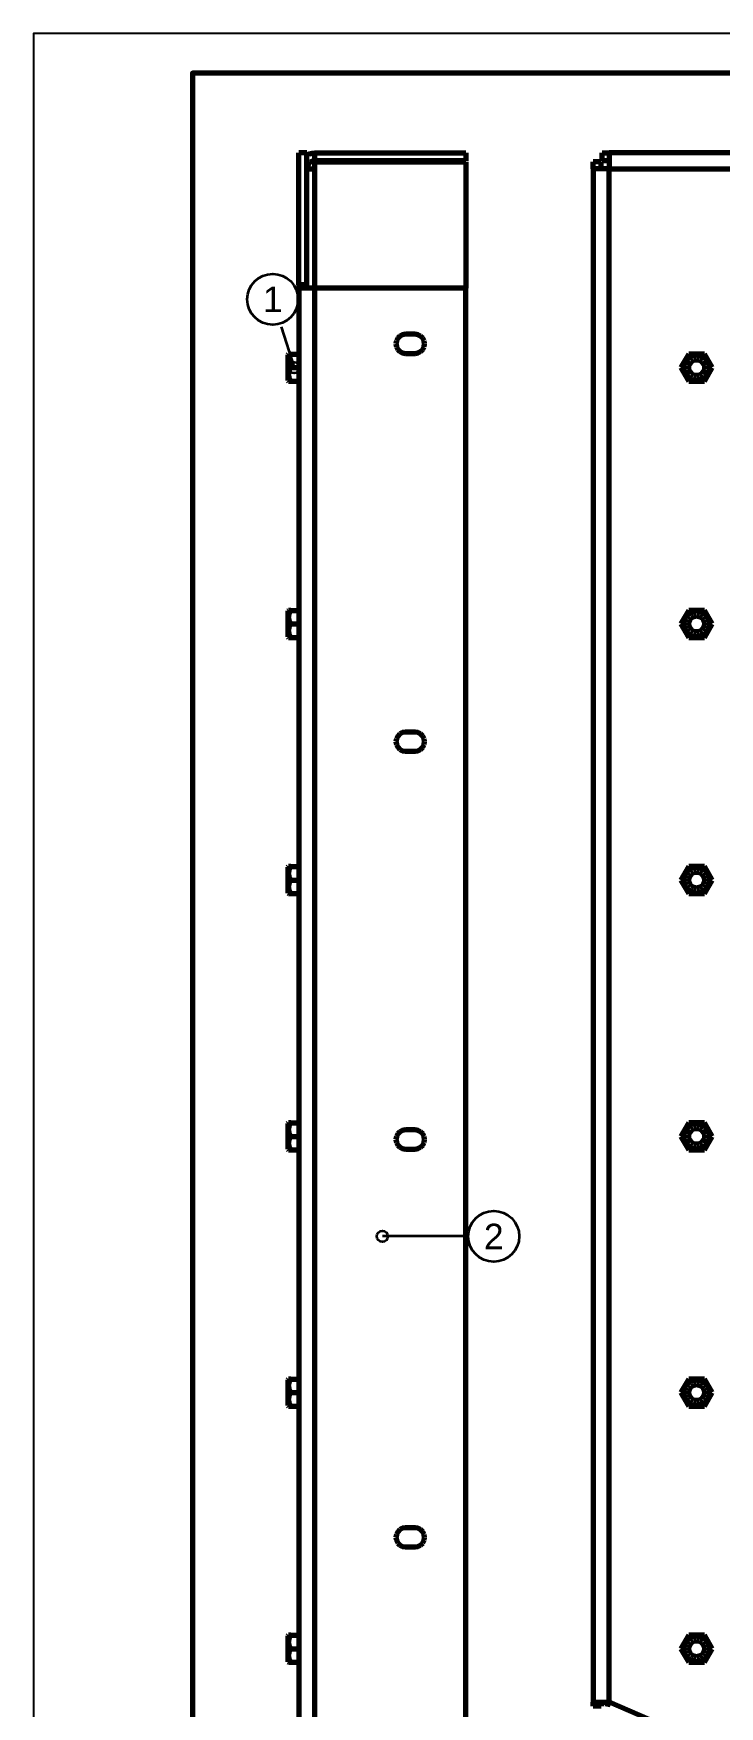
# Model space of a CAD drawing. Header units: millimetres. Extents: x 0 to 594, y 0 to 420.
# Drawn here: x 0 to 86.3, y 209.7 to 420 of the extents above; entities that cross this region are included whole.
import ezdxf
from ezdxf.enums import TextEntityAlignment as Align

# ---------------------------------------------------------------- set-up
doc = ezdxf.new("R2010")
doc.units = ezdxf.units.MM
doc.styles.add('GOST', font='Arial')

msp = doc.modelspace()

# ---------------------------------------------------------------- linework, layer by layer
at = {"color": 1, "lineweight": 70}
for p, q in [((33.37, 388.4), (33.37, 405)), ((34.37, 405), (33.37, 405)), ((34.37, 388.4), (34.37, 405)), ((34.37, 404.73), (34.69, 404.88)), ((34.78, 403.81), (34.56, 403.59)), ((34.69, 404.88), (35.02, 404.97)), ((35.06, 403.95), (34.78, 403.81)), ((35.02, 404.97), (35.37, 405)), ((35.37, 404), (35.06, 403.95)), ((35.37, 405), (54.37, 405)), ((35.37, 404), (35.37, 405)), ((54.37, 404), (35.37, 404)), ((35.37, 403), (35.37, 403.86)), ((35.37, 403.86), (54.37, 403.86)), ((54.37, 405), (54.37, 404)), ((54.37, 403.86), (54.37, 388)), ((70.37, 403), (70.37, 403.86)), ((71.37, 403.86), (70.37, 403.86)), ((71.37, 403), (71.37, 403.86)), ((71.51, 405), (72.37, 405)), ((71.51, 404), (71.51, 405)), ((72.37, 404), (71.51, 404)), ((167.17, 405), (72.37, 405)), ((72.37, 405), (72.37, 404.99)), ((72.37, 404.99), (72.37, 404.95)), ((72.37, 404.95), (72.37, 404.89)), ((72.37, 404.89), (72.37, 404.8)), ((72.37, 404.8), (72.37, 404.69)), ((72.37, 404.69), (72.37, 404.56)), ((72.37, 404.56), (72.37, 404.41)), ((72.37, 404.41), (72.37, 404.25)), ((72.37, 404.25), (72.37, 404.06)), ((72.37, 404.06), (72.37, 403.87)), ((72.37, 403.87), (72.37, 403.66)), ((34.42, 403.31), (34.37, 403)), ((34.37, 403), (34.38, 403)), ((34.38, 403), (34.4, 403)), ((34.4, 403), (34.43, 403)), ((34.56, 403.59), (34.42, 403.31)), ((34.43, 403), (34.47, 403)), ((34.47, 403), (34.52, 403)), ((34.52, 403), (34.59, 403)), ((34.59, 403), (34.66, 403)), ((34.66, 403), (34.75, 403)), ((34.75, 403), (34.84, 403)), ((34.84, 403), (34.94, 403)), ((34.94, 403), (35.04, 403)), ((35.04, 403), (35.15, 403)), ((35.15, 403), (35.26, 403)), ((35.26, 403), (35.37, 403)), ((35.37, 388), (35.37, 403)), ((70.37, 403), (70.37, 210.31)), ((70.38, 403), (70.37, 403)), ((70.42, 403), (70.38, 403)), ((70.48, 403), (70.42, 403)), ((70.57, 403), (70.48, 403)), ((70.68, 403), (70.57, 403)), ((70.81, 403), (70.68, 403)), ((70.96, 403), (70.81, 403)), ((71.12, 403), (70.96, 403)), ((71.31, 403), (71.12, 403)), ((71.5, 403), (71.31, 403)), ((71.71, 403), (71.5, 403)), ((71.92, 403), (71.71, 403)), ((72.15, 403), (71.92, 403)), ((72.37, 403), (72.15, 403)), ((72.37, 403.66), (72.37, 403.45)), ((72.37, 403.45), (72.37, 403.22)), ((72.37, 403.22), (72.37, 403)), ((72.37, 403), (167.17, 403)), ((72.37, 210.31), (72.37, 403)), ((34.37, 388.4), (33.37, 388.4)), ((33.37, 388.4), (33.37, 388.39)), ((33.37, 388.39), (33.37, 388.38)), ((33.37, 388.38), (33.37, 388.36)), ((33.37, 388.36), (33.37, 388.32)), ((33.37, 388.32), (33.37, 388.29)), ((33.37, 388.29), (33.37, 388.24)), ((33.37, 388.24), (33.37, 388.2)), ((33.37, 388.2), (33.37, 388.16)), ((33.37, 388.16), (33.37, 388.11)), ((33.37, 388.11), (33.37, 388.08)), ((33.37, 388.08), (33.37, 388.04)), ((33.37, 388.04), (33.37, 388.02)), ((33.37, 388.02), (33.37, 388.01)), ((33.37, 388.01), (33.37, 388)), ((33.37, 388), (33.37, 135.04)), ((33.38, 388), (33.37, 388)), ((33.42, 388), (33.38, 388)), ((33.48, 388), (33.42, 388)), ((33.57, 388), (33.48, 388)), ((33.68, 388), (33.57, 388)), ((33.81, 388), (33.68, 388)), ((33.96, 388), (33.81, 388)), ((34.12, 388), (33.96, 388)), ((34.31, 388), (34.12, 388)), ((34.5, 388), (34.31, 388)), ((34.37, 388.39), (34.37, 388.4)), ((34.37, 388.38), (34.37, 388.39)), ((34.37, 388.36), (34.37, 388.38)), ((34.37, 388.32), (34.37, 388.36)), ((34.37, 388.29), (34.37, 388.32)), ((34.37, 388.24), (34.37, 388.29)), ((34.37, 388.2), (34.37, 388.24)), ((34.37, 388.16), (34.37, 388.2)), ((34.37, 388.11), (34.37, 388.16)), ((34.37, 388.08), (34.37, 388.11)), ((34.37, 388.04), (34.37, 388.08)), ((34.37, 388.02), (34.37, 388.04)), ((34.37, 388.01), (34.37, 388.02)), ((34.37, 388), (34.37, 388.01)), ((34.71, 388), (34.5, 388)), ((34.92, 388), (34.71, 388)), ((35.15, 388), (34.92, 388)), ((35.37, 388), (35.15, 388)), ((54.37, 388), (35.37, 388)), ((35.37, 135.04), (35.37, 388)), ((54.37, 133.7), (54.37, 388)), ((45.63, 381.37), (45.57, 381)), ((45.57, 381), (45.63, 380.63)), ((45.8, 381.71), (45.63, 381.37)), ((45.63, 380.63), (45.8, 380.29)), ((46.06, 381.97), (45.8, 381.71)), ((46.4, 382.14), (46.06, 381.97)), ((46.77, 382.2), (46.4, 382.14)), ((47.97, 382.2), (46.77, 382.2)), ((48.34, 382.14), (47.97, 382.2)), ((48.68, 381.97), (48.34, 382.14)), ((48.94, 381.71), (48.68, 381.97)), ((49.11, 381.37), (48.94, 381.71)), ((48.94, 380.29), (49.11, 380.63)), ((49.17, 381), (49.11, 381.37)), ((49.11, 380.63), (49.17, 381)), ((32, 379.62), (32.08, 379.7)), ((32, 379.62), (32, 379.61)), ((32, 379.61), (32, 379.58)), ((32, 379.58), (32, 379.53)), ((32, 379.53), (32, 379.46)), ((32, 379.46), (32, 379.37)), ((32, 379.37), (32, 379.27)), ((32, 379.27), (32, 379.15)), ((32, 379.15), (32, 379.01)), ((32, 379.01), (32, 378.86)), ((32, 378.86), (32, 378.7)), ((32, 378.7), (32, 378.54)), ((32, 378.54), (32, 378.36)), ((32.14, 379.7), (32.08, 379.7)), ((32.08, 379.7), (32.14, 379.7)), ((32.14, 379.7), (32.08, 379.7)), ((32.08, 379.7), (32.14, 379.7)), ((32.14, 379.7), (32.08, 379.7)), ((32.08, 379.7), (32.14, 379.7)), ((32.14, 379.7), (32.08, 379.7)), ((32.08, 379.7), (32.14, 379.7)), ((32.14, 379.7), (32.08, 379.7)), ((32.08, 379.7), (32.14, 379.7)), ((32.14, 379.7), (32.08, 379.7)), ((32.08, 379.7), (32.14, 379.7)), ((32.08, 378.85), (32.14, 379.25)), ((32.14, 378.45), (32.08, 378.85)), ((32.22, 379.7), (32.14, 379.7)), ((32.14, 379.7), (32.22, 379.7)), ((32.14, 379.25), (32.34, 379.7)), ((32.22, 379.7), (32.14, 379.7)), ((32.14, 379.7), (32.22, 379.7)), ((32.22, 379.7), (32.14, 379.7)), ((32.14, 379.7), (32.22, 379.7)), ((32.22, 379.7), (32.14, 379.7)), ((32.14, 379.7), (32.22, 379.7)), ((32.22, 379.7), (32.14, 379.7)), ((32.14, 379.7), (32.22, 379.7)), ((32.22, 379.7), (32.14, 379.7)), ((32.14, 379.7), (32.22, 379.7)), ((32.34, 379.7), (32.22, 379.7)), ((32.22, 379.7), (32.34, 379.7)), ((32.34, 379.7), (32.22, 379.7)), ((32.22, 379.7), (32.34, 379.7)), ((32.34, 379.7), (32.22, 379.7)), ((32.22, 379.7), (32.34, 379.7)), ((32.34, 379.7), (32.22, 379.7)), ((32.22, 379.7), (32.34, 379.7)), ((32.34, 379.7), (32.22, 379.7)), ((32.22, 379.7), (32.34, 379.7)), ((32.34, 379.7), (32.22, 379.7)), ((32.22, 379.7), (32.34, 379.7)), ((32.34, 379.7), (33.37, 379.7)), ((45.8, 380.29), (46.06, 380.03)), ((46.06, 380.03), (46.4, 379.86)), ((46.4, 379.86), (46.77, 379.8)), ((46.77, 379.8), (47.97, 379.8)), ((47.97, 379.8), (48.34, 379.86)), ((48.34, 379.86), (48.68, 380.03)), ((48.68, 380.03), (48.94, 380.29)), ((82.39, 379.7), (81.41, 378)), ((81.76, 378.22), (81.88, 378.65)), ((81.88, 378.65), (82.11, 379.02)), ((82.11, 379.02), (82.43, 379.33)), ((84.35, 379.7), (82.39, 379.7)), ((82.39, 378.17), (82.5, 378.5)), ((82.43, 379.33), (82.83, 379.53)), ((82.5, 378.5), (82.73, 378.77)), ((82.73, 378.77), (83.03, 378.94)), ((82.83, 379.53), (83.26, 379.62)), ((83.03, 378.94), (83.37, 379)), ((83.26, 379.62), (83.7, 379.59)), ((83.37, 379), (83.71, 378.94)), ((83.7, 379.59), (84.12, 379.44)), ((83.71, 378.94), (84.01, 378.77)), ((84.01, 378.77), (84.24, 378.5)), ((84.12, 379.44), (84.48, 379.19)), ((84.24, 378.5), (84.35, 378.17)), ((85.33, 378), (84.35, 379.7)), ((84.48, 379.19), (84.76, 378.84)), ((84.76, 378.84), (84.93, 378.44)), ((32, 378.36), (32, 378.18)), ((32, 378.18), (32, 378)), ((32, 378), (32, 377.82)), ((32, 377.82), (32, 377.64)), ((32, 377.64), (32, 377.46)), ((32, 377.46), (32, 377.3)), ((32, 377.3), (32, 377.14)), ((32, 377.14), (32, 376.99)), ((32, 376.99), (32, 376.85)), ((32, 376.85), (32, 376.73)), ((32, 376.73), (32, 376.63)), ((32, 376.63), (32, 376.54)), ((32, 376.54), (32, 376.47)), ((32, 376.47), (32, 376.42)), ((32, 376.42), (32, 376.39)), ((32, 376.39), (32, 376.38)), ((32, 376.38), (32.08, 376.3)), ((32.08, 377.15), (32.14, 377.55)), ((32.14, 376.75), (32.08, 377.15)), ((32.34, 378), (32.14, 378.45)), ((32.14, 377.55), (32.34, 378)), ((32.34, 376.3), (32.14, 376.75)), ((32.34, 378), (33.37, 378)), ((81.41, 378), (82.39, 376.3)), ((81.76, 377.78), (81.76, 378.22)), ((81.88, 377.35), (81.76, 377.78)), ((82.11, 376.98), (81.88, 377.35)), ((82.43, 376.67), (82.11, 376.98)), ((82.39, 377.83), (82.39, 378.17)), ((82.5, 377.5), (82.39, 377.83)), ((82.83, 376.47), (82.43, 376.67)), ((82.73, 377.23), (82.5, 377.5)), ((83.03, 377.06), (82.73, 377.23)), ((83.26, 376.38), (82.83, 376.47)), ((83.37, 377), (83.03, 377.06)), ((83.7, 376.41), (83.26, 376.38)), ((83.71, 377.06), (83.37, 377)), ((84.12, 376.56), (83.7, 376.41)), ((84.01, 377.23), (83.71, 377.06)), ((84.24, 377.5), (84.01, 377.23)), ((84.48, 376.81), (84.12, 376.56)), ((84.35, 377.83), (84.24, 377.5)), ((84.35, 378.17), (84.35, 377.83)), ((84.35, 376.3), (85.33, 378)), ((84.76, 377.16), (84.48, 376.81)), ((84.93, 377.56), (84.76, 377.16)), ((84.93, 378.44), (84.99, 378)), ((84.99, 378), (84.93, 377.56)), ((32.14, 376.3), (32.08, 376.3)), ((32.08, 376.3), (32.14, 376.3)), ((32.14, 376.3), (32.08, 376.3)), ((32.08, 376.3), (32.14, 376.3)), ((32.14, 376.3), (32.08, 376.3)), ((32.08, 376.3), (32.14, 376.3)), ((32.14, 376.3), (32.08, 376.3)), ((32.08, 376.3), (32.14, 376.3)), ((32.14, 376.3), (32.08, 376.3)), ((32.08, 376.3), (32.14, 376.3)), ((32.14, 376.3), (32.08, 376.3)), ((32.08, 376.3), (32.14, 376.3)), ((32.22, 376.3), (32.14, 376.3)), ((32.14, 376.3), (32.22, 376.3)), ((32.22, 376.3), (32.14, 376.3)), ((32.14, 376.3), (32.22, 376.3)), ((32.22, 376.3), (32.14, 376.3)), ((32.14, 376.3), (32.22, 376.3)), ((32.22, 376.3), (32.14, 376.3)), ((32.14, 376.3), (32.22, 376.3)), ((32.22, 376.3), (32.14, 376.3)), ((32.14, 376.3), (32.22, 376.3)), ((32.22, 376.3), (32.14, 376.3)), ((32.14, 376.3), (32.22, 376.3)), ((32.34, 376.3), (32.22, 376.3)), ((32.22, 376.3), (32.34, 376.3)), ((32.34, 376.3), (32.22, 376.3)), ((32.22, 376.3), (32.34, 376.3)), ((32.34, 376.3), (32.22, 376.3)), ((32.22, 376.3), (32.34, 376.3)), ((32.34, 376.3), (32.22, 376.3)), ((32.22, 376.3), (32.34, 376.3)), ((32.34, 376.3), (32.22, 376.3)), ((32.22, 376.3), (32.34, 376.3)), ((32.34, 376.3), (32.22, 376.3)), ((32.22, 376.3), (32.34, 376.3)), ((32.34, 376.3), (33.37, 376.3)), ((82.39, 376.3), (84.35, 376.3)), ((32, 347.42), (32.08, 347.5)), ((32, 347.42), (32, 347.41)), ((32, 347.41), (32, 347.38)), ((32, 347.38), (32, 347.33)), ((32, 347.33), (32, 347.26)), ((32, 347.26), (32, 347.17)), ((32, 347.17), (32, 347.07)), ((32, 347.07), (32, 346.95)), ((32, 346.95), (32, 346.81)), ((32.14, 347.5), (32.08, 347.5)), ((32.08, 347.5), (32.14, 347.5)), ((32.14, 347.5), (32.08, 347.5)), ((32.08, 347.5), (32.14, 347.5)), ((32.08, 346.65), (32.14, 347.05)), ((32.22, 347.5), (32.14, 347.5)), ((32.14, 347.5), (32.22, 347.5)), ((32.14, 347.05), (32.34, 347.5)), ((32.22, 347.5), (32.14, 347.5)), ((32.14, 347.5), (32.22, 347.5)), ((32.34, 347.5), (32.22, 347.5)), ((32.22, 347.5), (32.34, 347.5)), ((32.34, 347.5), (32.22, 347.5)), ((32.22, 347.5), (32.34, 347.5)), ((32.34, 347.5), (33.37, 347.5)), ((82.39, 347.5), (81.41, 345.8)), ((82.11, 346.82), (82.43, 347.13)), ((84.35, 347.5), (82.39, 347.5)), ((82.43, 347.13), (82.83, 347.33)), ((82.83, 347.33), (83.26, 347.42)), ((83.26, 347.42), (83.7, 347.39)), ((83.7, 347.39), (84.12, 347.24)), ((84.12, 347.24), (84.48, 346.99)), ((85.33, 345.8), (84.35, 347.5)), ((84.48, 346.99), (84.76, 346.64)), ((32, 346.81), (32, 346.66)), ((32, 346.66), (32, 346.5)), ((32, 346.5), (32, 346.34)), ((32, 346.34), (32, 346.16)), ((32, 346.16), (32, 345.98)), ((32, 345.98), (32, 345.8)), ((32, 345.8), (32, 345.62)), ((32, 345.62), (32, 345.44)), ((32, 345.44), (32, 345.26)), ((32, 345.26), (32, 345.1)), ((32, 345.1), (32, 344.94)), ((32, 344.94), (32, 344.79)), ((32.14, 346.25), (32.08, 346.65)), ((32.08, 344.95), (32.14, 345.35)), ((32.14, 344.55), (32.08, 344.95)), ((32.34, 345.8), (32.14, 346.25)), ((32.14, 345.35), (32.34, 345.8)), ((32.34, 345.8), (33.37, 345.8)), ((81.41, 345.8), (82.39, 344.1)), ((81.76, 346.02), (81.88, 346.45)), ((81.76, 345.58), (81.76, 346.02)), ((81.88, 345.15), (81.76, 345.58)), ((81.88, 346.45), (82.11, 346.82)), ((82.11, 344.78), (81.88, 345.15)), ((82.39, 345.97), (82.5, 346.3)), ((82.39, 345.63), (82.39, 345.97)), ((82.5, 345.3), (82.39, 345.63)), ((82.5, 346.3), (82.73, 346.57)), ((82.73, 345.03), (82.5, 345.3)), ((82.73, 346.57), (83.03, 346.74)), ((83.03, 344.86), (82.73, 345.03)), ((83.03, 346.74), (83.37, 346.8)), ((83.37, 344.8), (83.03, 344.86)), ((83.37, 346.8), (83.71, 346.74)), ((83.71, 344.86), (83.37, 344.8)), ((83.71, 346.74), (84.01, 346.57)), ((84.01, 345.03), (83.71, 344.86)), ((84.01, 346.57), (84.24, 346.3)), ((84.24, 345.3), (84.01, 345.03)), ((84.24, 346.3), (84.35, 345.97)), ((84.35, 345.63), (84.24, 345.3)), ((84.35, 345.97), (84.35, 345.63)), ((84.35, 344.1), (85.33, 345.8)), ((84.76, 344.96), (84.48, 344.61)), ((84.76, 346.64), (84.93, 346.24)), ((84.93, 345.36), (84.76, 344.96)), ((84.93, 346.24), (84.99, 345.8)), ((84.99, 345.8), (84.93, 345.36)), ((32, 344.79), (32, 344.65)), ((32, 344.65), (32, 344.53)), ((32, 344.53), (32, 344.43)), ((32, 344.43), (32, 344.34)), ((32, 344.34), (32, 344.27)), ((32, 344.27), (32, 344.22)), ((32, 344.22), (32, 344.19)), ((32, 344.19), (32, 344.18)), ((32, 344.18), (32.08, 344.1)), ((32.14, 344.1), (32.08, 344.1)), ((32.08, 344.1), (32.14, 344.1)), ((32.14, 344.1), (32.08, 344.1)), ((32.08, 344.1), (32.14, 344.1)), ((32.34, 344.1), (32.14, 344.55)), ((32.22, 344.1), (32.14, 344.1)), ((32.14, 344.1), (32.22, 344.1)), ((32.22, 344.1), (32.14, 344.1)), ((32.14, 344.1), (32.22, 344.1)), ((32.34, 344.1), (32.22, 344.1)), ((32.22, 344.1), (32.34, 344.1)), ((32.34, 344.1), (32.22, 344.1)), ((32.22, 344.1), (32.34, 344.1)), ((32.34, 344.1), (33.37, 344.1)), ((82.43, 344.47), (82.11, 344.78)), ((82.39, 344.1), (84.35, 344.1)), ((82.83, 344.27), (82.43, 344.47)), ((83.26, 344.18), (82.83, 344.27)), ((83.7, 344.21), (83.26, 344.18)), ((84.12, 344.36), (83.7, 344.21)), ((84.48, 344.61), (84.12, 344.36)), ((45.63, 331.37), (45.57, 331)), ((45.57, 331), (45.63, 330.63)), ((45.8, 331.71), (45.63, 331.37)), ((45.63, 330.63), (45.8, 330.29)), ((46.06, 331.97), (45.8, 331.71)), ((45.8, 330.29), (46.06, 330.03)), ((46.4, 332.14), (46.06, 331.97)), ((46.77, 332.2), (46.4, 332.14)), ((47.97, 332.2), (46.77, 332.2)), ((48.34, 332.14), (47.97, 332.2)), ((48.68, 331.97), (48.34, 332.14)), ((48.94, 331.71), (48.68, 331.97)), ((48.68, 330.03), (48.94, 330.29)), ((49.11, 331.37), (48.94, 331.71)), ((48.94, 330.29), (49.11, 330.63)), ((49.17, 331), (49.11, 331.37)), ((49.11, 330.63), (49.17, 331)), ((46.06, 330.03), (46.4, 329.86)), ((46.4, 329.86), (46.77, 329.8)), ((46.77, 329.8), (47.97, 329.8)), ((47.97, 329.8), (48.34, 329.86)), ((48.34, 329.86), (48.68, 330.03)), ((32, 315.22), (32.08, 315.3)), ((32, 315.22), (32, 315.21)), ((32, 315.21), (32, 315.18)), ((32, 315.18), (32, 315.13)), ((32, 315.13), (32, 315.06)), ((32, 315.06), (32, 314.97)), ((32, 314.97), (32, 314.87)), ((32, 314.87), (32, 314.75)), ((32, 314.75), (32, 314.61)), ((32, 314.61), (32, 314.46)), ((32, 314.46), (32, 314.3)), ((32, 314.3), (32, 314.14)), ((32, 314.14), (32, 313.96)), ((32, 313.96), (32, 313.78)), ((32, 313.78), (32, 313.6)), ((32, 313.6), (32, 313.42)), ((32, 313.42), (32, 313.24)), ((32.14, 315.3), (32.08, 315.3)), ((32.08, 315.3), (32.14, 315.3)), ((32.14, 315.3), (32.08, 315.3)), ((32.08, 315.3), (32.14, 315.3)), ((32.08, 314.45), (32.14, 314.85)), ((32.14, 314.05), (32.08, 314.45)), ((32.22, 315.3), (32.14, 315.3)), ((32.14, 315.3), (32.22, 315.3)), ((32.14, 314.85), (32.34, 315.3)), ((32.22, 315.3), (32.14, 315.3)), ((32.14, 315.3), (32.22, 315.3)), ((32.34, 313.6), (32.14, 314.05)), ((32.14, 313.15), (32.34, 313.6)), ((32.34, 315.3), (32.22, 315.3)), ((32.22, 315.3), (32.34, 315.3)), ((32.34, 315.3), (32.22, 315.3)), ((32.22, 315.3), (32.34, 315.3)), ((32.34, 315.3), (33.37, 315.3)), ((32.34, 313.6), (33.37, 313.6)), ((82.39, 315.3), (81.41, 313.6)), ((81.41, 313.6), (82.39, 311.9)), ((81.76, 313.82), (81.88, 314.25)), ((81.76, 313.38), (81.76, 313.82)), ((81.88, 312.95), (81.76, 313.38)), ((81.88, 314.25), (82.11, 314.62)), ((82.11, 314.62), (82.43, 314.93)), ((84.35, 315.3), (82.39, 315.3)), ((82.39, 313.77), (82.5, 314.1)), ((82.39, 313.43), (82.39, 313.77)), ((82.5, 313.1), (82.39, 313.43)), ((82.43, 314.93), (82.83, 315.13)), ((82.5, 314.1), (82.73, 314.37)), ((82.73, 314.37), (83.03, 314.54)), ((82.83, 315.13), (83.26, 315.22)), ((83.03, 314.54), (83.37, 314.6)), ((83.26, 315.22), (83.7, 315.19)), ((83.37, 314.6), (83.71, 314.54)), ((83.7, 315.19), (84.12, 315.04)), ((83.71, 314.54), (84.01, 314.37)), ((84.01, 314.37), (84.24, 314.1)), ((84.12, 315.04), (84.48, 314.79)), ((84.24, 314.1), (84.35, 313.77)), ((84.35, 313.43), (84.24, 313.1)), ((85.33, 313.6), (84.35, 315.3)), ((84.35, 313.77), (84.35, 313.43)), ((84.35, 311.9), (85.33, 313.6)), ((84.48, 314.79), (84.76, 314.44)), ((84.76, 314.44), (84.93, 314.04)), ((84.93, 314.04), (84.99, 313.6)), ((84.99, 313.6), (84.93, 313.16)), ((32, 313.24), (32, 313.06)), ((32, 313.06), (32, 312.9)), ((32, 312.9), (32, 312.74)), ((32, 312.74), (32, 312.59)), ((32, 312.59), (32, 312.45)), ((32, 312.45), (32, 312.33)), ((32, 312.33), (32, 312.23)), ((32, 312.23), (32, 312.14)), ((32, 312.14), (32, 312.07)), ((32, 312.07), (32, 312.02)), ((32, 312.02), (32, 311.99)), ((32, 311.99), (32, 311.98)), ((32, 311.98), (32.08, 311.9)), ((32.08, 312.75), (32.14, 313.15)), ((32.14, 312.35), (32.08, 312.75)), ((32.14, 311.9), (32.08, 311.9)), ((32.08, 311.9), (32.14, 311.9)), ((32.14, 311.9), (32.08, 311.9)), ((32.08, 311.9), (32.14, 311.9)), ((32.34, 311.9), (32.14, 312.35)), ((32.22, 311.9), (32.14, 311.9)), ((32.14, 311.9), (32.22, 311.9)), ((32.22, 311.9), (32.14, 311.9)), ((32.14, 311.9), (32.22, 311.9)), ((32.34, 311.9), (32.22, 311.9)), ((32.22, 311.9), (32.34, 311.9)), ((32.34, 311.9), (32.22, 311.9)), ((32.22, 311.9), (32.34, 311.9)), ((32.34, 311.9), (33.37, 311.9)), ((82.11, 312.58), (81.88, 312.95)), ((82.43, 312.27), (82.11, 312.58)), ((82.39, 311.9), (84.35, 311.9)), ((82.83, 312.07), (82.43, 312.27)), ((82.73, 312.83), (82.5, 313.1)), ((83.03, 312.66), (82.73, 312.83)), ((83.26, 311.98), (82.83, 312.07)), ((83.37, 312.6), (83.03, 312.66)), ((83.7, 312.01), (83.26, 311.98)), ((83.71, 312.66), (83.37, 312.6)), ((84.12, 312.16), (83.7, 312.01)), ((84.01, 312.83), (83.71, 312.66)), ((84.24, 313.1), (84.01, 312.83)), ((84.48, 312.41), (84.12, 312.16)), ((84.76, 312.76), (84.48, 312.41)), ((84.93, 313.16), (84.76, 312.76)), ((32, 283.02), (32.08, 283.1)), ((32, 283.02), (32, 283.01)), ((32, 283.01), (32, 282.98)), ((32, 282.98), (32, 282.93)), ((32, 282.93), (32, 282.86)), ((32, 282.86), (32, 282.77)), ((32, 282.77), (32, 282.67)), ((32, 282.67), (32, 282.55)), ((32, 282.55), (32, 282.41)), ((32, 282.41), (32, 282.26)), ((32, 282.26), (32, 282.1)), ((32, 282.1), (32, 281.94)), ((32, 281.94), (32, 281.76)), ((32, 281.76), (32, 281.58)), ((32.14, 283.1), (32.08, 283.1)), ((32.08, 283.1), (32.14, 283.1)), ((32.14, 283.1), (32.08, 283.1)), ((32.08, 283.1), (32.14, 283.1)), ((32.08, 282.25), (32.14, 282.65)), ((32.14, 281.85), (32.08, 282.25)), ((32.22, 283.1), (32.14, 283.1)), ((32.14, 283.1), (32.22, 283.1)), ((32.14, 282.65), (32.34, 283.1)), ((32.22, 283.1), (32.14, 283.1)), ((32.14, 283.1), (32.22, 283.1)), ((32.34, 281.4), (32.14, 281.85)), ((32.34, 283.1), (32.22, 283.1)), ((32.22, 283.1), (32.34, 283.1)), ((32.34, 283.1), (32.22, 283.1)), ((32.22, 283.1), (32.34, 283.1)), ((32.34, 283.1), (33.37, 283.1)), ((46.06, 281.97), (45.8, 281.71)), ((46.4, 282.14), (46.06, 281.97)), ((46.77, 282.2), (46.4, 282.14)), ((47.97, 282.2), (46.77, 282.2)), ((48.34, 282.14), (47.97, 282.2)), ((48.68, 281.97), (48.34, 282.14)), ((48.94, 281.71), (48.68, 281.97)), ((82.39, 283.1), (81.41, 281.4)), ((81.76, 281.62), (81.88, 282.05)), ((81.88, 282.05), (82.11, 282.42)), ((82.11, 282.42), (82.43, 282.73)), ((84.35, 283.1), (82.39, 283.1)), ((82.39, 281.57), (82.5, 281.9)), ((82.43, 282.73), (82.83, 282.93)), ((82.5, 281.9), (82.73, 282.17)), ((82.73, 282.17), (83.03, 282.34)), ((82.83, 282.93), (83.26, 283.02)), ((83.03, 282.34), (83.37, 282.4)), ((83.26, 283.02), (83.7, 282.99)), ((83.37, 282.4), (83.71, 282.34)), ((83.7, 282.99), (84.12, 282.84)), ((83.71, 282.34), (84.01, 282.17)), ((84.01, 282.17), (84.24, 281.9)), ((84.12, 282.84), (84.48, 282.59)), ((84.24, 281.9), (84.35, 281.57)), ((85.33, 281.4), (84.35, 283.1)), ((84.48, 282.59), (84.76, 282.24)), ((84.76, 282.24), (84.93, 281.84)), ((84.93, 281.84), (84.99, 281.4)), ((32, 281.58), (32, 281.4)), ((32, 281.4), (32, 281.22)), ((32, 281.22), (32, 281.04)), ((32, 281.04), (32, 280.86)), ((32, 280.86), (32, 280.7)), ((32, 280.7), (32, 280.54)), ((32, 280.54), (32, 280.39)), ((32, 280.39), (32, 280.25)), ((32, 280.25), (32, 280.13)), ((32, 280.13), (32, 280.03)), ((32, 280.03), (32, 279.94)), ((32, 279.94), (32, 279.87)), ((32, 279.87), (32, 279.82)), ((32, 279.82), (32, 279.79)), ((32, 279.79), (32, 279.78)), ((32, 279.78), (32.08, 279.7)), ((32.08, 280.55), (32.14, 280.95)), ((32.14, 280.15), (32.08, 280.55)), ((32.14, 279.7), (32.08, 279.7)), ((32.08, 279.7), (32.14, 279.7)), ((32.14, 279.7), (32.08, 279.7)), ((32.08, 279.7), (32.14, 279.7)), ((32.14, 280.95), (32.34, 281.4)), ((32.34, 279.7), (32.14, 280.15)), ((32.22, 279.7), (32.14, 279.7)), ((32.14, 279.7), (32.22, 279.7)), ((32.22, 279.7), (32.14, 279.7)), ((32.14, 279.7), (32.22, 279.7)), ((32.34, 279.7), (32.22, 279.7)), ((32.22, 279.7), (32.34, 279.7)), ((32.34, 279.7), (32.22, 279.7)), ((32.22, 279.7), (32.34, 279.7)), ((32.34, 281.4), (33.37, 281.4)), ((32.34, 279.7), (33.37, 279.7)), ((45.63, 281.37), (45.57, 281)), ((45.57, 281), (45.63, 280.63)), ((45.8, 281.71), (45.63, 281.37)), ((45.63, 280.63), (45.8, 280.29)), ((45.8, 280.29), (46.06, 280.03)), ((46.06, 280.03), (46.4, 279.86)), ((46.4, 279.86), (46.77, 279.8)), ((46.77, 279.8), (47.97, 279.8)), ((47.97, 279.8), (48.34, 279.86)), ((48.34, 279.86), (48.68, 280.03)), ((48.68, 280.03), (48.94, 280.29)), ((49.11, 281.37), (48.94, 281.71)), ((48.94, 280.29), (49.11, 280.63)), ((49.17, 281), (49.11, 281.37)), ((49.11, 280.63), (49.17, 281)), ((81.41, 281.4), (82.39, 279.7)), ((81.76, 281.18), (81.76, 281.62)), ((81.88, 280.75), (81.76, 281.18)), ((82.11, 280.38), (81.88, 280.75)), ((82.43, 280.07), (82.11, 280.38)), ((82.39, 281.23), (82.39, 281.57)), ((82.5, 280.9), (82.39, 281.23)), ((82.39, 279.7), (84.35, 279.7)), ((82.83, 279.87), (82.43, 280.07)), ((82.73, 280.63), (82.5, 280.9)), ((83.03, 280.46), (82.73, 280.63)), ((83.26, 279.78), (82.83, 279.87)), ((83.37, 280.4), (83.03, 280.46)), ((83.7, 279.81), (83.26, 279.78)), ((83.71, 280.46), (83.37, 280.4)), ((84.12, 279.96), (83.7, 279.81)), ((84.01, 280.63), (83.71, 280.46)), ((84.24, 280.9), (84.01, 280.63)), ((84.48, 280.21), (84.12, 279.96)), ((84.35, 281.23), (84.24, 280.9)), ((84.35, 281.57), (84.35, 281.23)), ((84.35, 279.7), (85.33, 281.4)), ((84.76, 280.56), (84.48, 280.21)), ((84.93, 280.96), (84.76, 280.56)), ((84.99, 281.4), (84.93, 280.96)), ((32, 250.82), (32.08, 250.9)), ((32, 250.82), (32, 250.81)), ((32, 250.81), (32, 250.78)), ((32, 250.78), (32, 250.73)), ((32, 250.73), (32, 250.66)), ((32, 250.66), (32, 250.57)), ((32, 250.57), (32, 250.47)), ((32, 250.47), (32, 250.35)), ((32, 250.35), (32, 250.21)), ((32, 250.21), (32, 250.06)), ((32.14, 250.9), (32.08, 250.9)), ((32.08, 250.9), (32.14, 250.9)), ((32.14, 250.9), (32.08, 250.9)), ((32.08, 250.9), (32.14, 250.9)), ((32.08, 250.05), (32.14, 250.45)), ((32.22, 250.9), (32.14, 250.9)), ((32.14, 250.9), (32.22, 250.9)), ((32.14, 250.45), (32.34, 250.9)), ((32.22, 250.9), (32.14, 250.9)), ((32.14, 250.9), (32.22, 250.9)), ((32.34, 250.9), (32.22, 250.9)), ((32.22, 250.9), (32.34, 250.9)), ((32.34, 250.9), (32.22, 250.9)), ((32.22, 250.9), (32.34, 250.9)), ((32.34, 250.9), (33.37, 250.9)), ((82.39, 250.9), (81.41, 249.2)), ((81.88, 249.85), (82.11, 250.22)), ((82.11, 250.22), (82.43, 250.53)), ((84.35, 250.9), (82.39, 250.9)), ((82.43, 250.53), (82.83, 250.73)), ((82.83, 250.73), (83.26, 250.82)), ((83.26, 250.82), (83.7, 250.79)), ((83.7, 250.79), (84.12, 250.64)), ((84.12, 250.64), (84.48, 250.39)), ((85.33, 249.2), (84.35, 250.9)), ((84.48, 250.39), (84.76, 250.04)), ((32, 250.06), (32, 249.9)), ((32, 249.9), (32, 249.74)), ((32, 249.74), (32, 249.56)), ((32, 249.56), (32, 249.38)), ((32, 249.38), (32, 249.2)), ((32, 249.2), (32, 249.02)), ((32, 249.02), (32, 248.84)), ((32, 248.84), (32, 248.66)), ((32, 248.66), (32, 248.5)), ((32, 248.5), (32, 248.34)), ((32, 248.34), (32, 248.19)), ((32, 248.19), (32, 248.05)), ((32.14, 249.65), (32.08, 250.05)), ((32.08, 248.35), (32.14, 248.75)), ((32.14, 247.95), (32.08, 248.35)), ((32.34, 249.2), (32.14, 249.65)), ((32.14, 248.75), (32.34, 249.2)), ((32.34, 249.2), (33.37, 249.2)), ((81.41, 249.2), (82.39, 247.5)), ((81.76, 249.42), (81.88, 249.85)), ((81.76, 248.98), (81.76, 249.42)), ((81.88, 248.55), (81.76, 248.98)), ((82.11, 248.18), (81.88, 248.55)), ((82.43, 247.87), (82.11, 248.18)), ((82.39, 249.37), (82.5, 249.7)), ((82.39, 249.03), (82.39, 249.37)), ((82.5, 248.7), (82.39, 249.03)), ((82.5, 249.7), (82.73, 249.97)), ((82.73, 248.43), (82.5, 248.7)), ((82.73, 249.97), (83.03, 250.14)), ((83.03, 248.26), (82.73, 248.43)), ((83.03, 250.14), (83.37, 250.2)), ((83.37, 248.2), (83.03, 248.26)), ((83.37, 250.2), (83.71, 250.14)), ((83.71, 248.26), (83.37, 248.2)), ((83.71, 250.14), (84.01, 249.97)), ((84.01, 248.43), (83.71, 248.26)), ((84.01, 249.97), (84.24, 249.7)), ((84.24, 248.7), (84.01, 248.43)), ((84.24, 249.7), (84.35, 249.37)), ((84.35, 249.03), (84.24, 248.7)), ((84.35, 249.37), (84.35, 249.03)), ((84.35, 247.5), (85.33, 249.2)), ((84.76, 248.36), (84.48, 248.01)), ((84.76, 250.04), (84.93, 249.64)), ((84.93, 248.76), (84.76, 248.36)), ((84.93, 249.64), (84.99, 249.2)), ((84.99, 249.2), (84.93, 248.76)), ((32, 248.05), (32, 247.93)), ((32, 247.93), (32, 247.83)), ((32, 247.83), (32, 247.74)), ((32, 247.74), (32, 247.67)), ((32, 247.67), (32, 247.62)), ((32, 247.62), (32, 247.59)), ((32, 247.59), (32, 247.58)), ((32, 247.58), (32.08, 247.5)), ((32.14, 247.5), (32.08, 247.5)), ((32.08, 247.5), (32.14, 247.5)), ((32.14, 247.5), (32.08, 247.5)), ((32.08, 247.5), (32.14, 247.5)), ((32.34, 247.5), (32.14, 247.95)), ((32.22, 247.5), (32.14, 247.5)), ((32.14, 247.5), (32.22, 247.5)), ((32.22, 247.5), (32.14, 247.5)), ((32.14, 247.5), (32.22, 247.5)), ((32.34, 247.5), (32.22, 247.5)), ((32.22, 247.5), (32.34, 247.5)), ((32.34, 247.5), (32.22, 247.5)), ((32.22, 247.5), (32.34, 247.5)), ((32.34, 247.5), (33.37, 247.5)), ((82.39, 247.5), (84.35, 247.5)), ((82.83, 247.67), (82.43, 247.87)), ((83.26, 247.58), (82.83, 247.67)), ((83.7, 247.61), (83.26, 247.58)), ((84.12, 247.76), (83.7, 247.61)), ((84.48, 248.01), (84.12, 247.76)), ((45.63, 231.37), (45.57, 231)), ((45.8, 231.71), (45.63, 231.37)), ((46.06, 231.97), (45.8, 231.71)), ((46.4, 232.14), (46.06, 231.97)), ((46.77, 232.2), (46.4, 232.14)), ((47.97, 232.2), (46.77, 232.2)), ((48.34, 232.14), (47.97, 232.2)), ((48.68, 231.97), (48.34, 232.14)), ((48.94, 231.71), (48.68, 231.97)), ((49.11, 231.37), (48.94, 231.71)), ((49.17, 231), (49.11, 231.37)), ((45.57, 231), (45.63, 230.63)), ((45.63, 230.63), (45.8, 230.29)), ((45.8, 230.29), (46.06, 230.03)), ((46.06, 230.03), (46.4, 229.86)), ((46.4, 229.86), (46.77, 229.8)), ((46.77, 229.8), (47.97, 229.8)), ((47.97, 229.8), (48.34, 229.86)), ((48.34, 229.86), (48.68, 230.03)), ((48.68, 230.03), (48.94, 230.29)), ((48.94, 230.29), (49.11, 230.63)), ((49.11, 230.63), (49.17, 231)), ((32, 218.62), (32.08, 218.7)), ((32.14, 218.7), (32.08, 218.7)), ((32.08, 218.7), (32.14, 218.7)), ((32.14, 218.7), (32.08, 218.7)), ((32.08, 218.7), (32.14, 218.7)), ((32.14, 218.7), (32.08, 218.7)), ((32.08, 218.7), (32.14, 218.7)), ((32.14, 218.7), (32.08, 218.7)), ((32.08, 218.7), (32.14, 218.7)), ((32.14, 218.7), (32.08, 218.7)), ((32.08, 218.7), (32.14, 218.7)), ((32.14, 218.7), (32.08, 218.7)), ((32.08, 218.7), (32.14, 218.7)), ((32.22, 218.7), (32.14, 218.7)), ((32.14, 218.7), (32.22, 218.7)), ((32.14, 218.25), (32.34, 218.7)), ((32.22, 218.7), (32.14, 218.7)), ((32.14, 218.7), (32.22, 218.7)), ((32.22, 218.7), (32.14, 218.7)), ((32.14, 218.7), (32.22, 218.7)), ((32.22, 218.7), (32.14, 218.7)), ((32.14, 218.7), (32.22, 218.7)), ((32.22, 218.7), (32.14, 218.7)), ((32.14, 218.7), (32.22, 218.7)), ((32.22, 218.7), (32.14, 218.7)), ((32.14, 218.7), (32.22, 218.7)), ((32.34, 218.7), (32.22, 218.7)), ((32.22, 218.7), (32.34, 218.7)), ((32.34, 218.7), (32.22, 218.7)), ((32.22, 218.7), (32.34, 218.7)), ((32.34, 218.7), (32.22, 218.7)), ((32.22, 218.7), (32.34, 218.7)), ((32.34, 218.7), (32.22, 218.7)), ((32.22, 218.7), (32.34, 218.7)), ((32.34, 218.7), (32.22, 218.7)), ((32.22, 218.7), (32.34, 218.7)), ((32.34, 218.7), (32.22, 218.7)), ((32.22, 218.7), (32.34, 218.7)), ((32.34, 218.7), (33.37, 218.7)), ((82.39, 218.7), (81.41, 217)), ((84.35, 218.7), (82.39, 218.7)), ((85.33, 217), (84.35, 218.7)), ((32, 218.62), (32, 218.61)), ((32, 218.61), (32, 218.58)), ((32, 218.58), (32, 218.53)), ((32, 218.53), (32, 218.46)), ((32, 218.46), (32, 218.37)), ((32, 218.37), (32, 218.27)), ((32, 218.27), (32, 218.15)), ((32, 218.15), (32, 218.01)), ((32, 218.01), (32, 217.86)), ((32, 217.86), (32, 217.7)), ((32, 217.7), (32, 217.54)), ((32, 217.54), (32, 217.36)), ((32, 217.36), (32, 217.18)), ((32, 217.18), (32, 217)), ((32, 217), (32, 216.82)), ((32, 216.82), (32, 216.64)), ((32, 216.64), (32, 216.46)), ((32.08, 217.85), (32.14, 218.25)), ((32.14, 217.45), (32.08, 217.85)), ((32.34, 217), (32.14, 217.45)), ((32.14, 216.55), (32.34, 217)), ((32.34, 217), (33.37, 217)), ((81.41, 217), (82.39, 215.3)), ((81.76, 217.22), (81.88, 217.65)), ((81.76, 216.78), (81.76, 217.22)), ((81.88, 216.35), (81.76, 216.78)), ((81.88, 217.65), (82.11, 218.02)), ((82.11, 218.02), (82.43, 218.33)), ((82.39, 217.17), (82.5, 217.5)), ((82.39, 216.83), (82.39, 217.17)), ((82.5, 216.5), (82.39, 216.83)), ((82.43, 218.33), (82.83, 218.53)), ((82.5, 217.5), (82.73, 217.77)), ((82.73, 217.77), (83.03, 217.94)), ((82.83, 218.53), (83.26, 218.62)), ((83.03, 217.94), (83.37, 218)), ((83.26, 218.62), (83.7, 218.59)), ((83.37, 218), (83.71, 217.94)), ((83.7, 218.59), (84.12, 218.44)), ((83.71, 217.94), (84.01, 217.77)), ((84.01, 217.77), (84.24, 217.5)), ((84.12, 218.44), (84.48, 218.19)), ((84.24, 217.5), (84.35, 217.17)), ((84.35, 216.83), (84.24, 216.5)), ((84.35, 217.17), (84.35, 216.83)), ((84.35, 215.3), (85.33, 217)), ((84.48, 218.19), (84.76, 217.84)), ((84.76, 217.84), (84.93, 217.44)), ((84.93, 217.44), (84.99, 217)), ((84.99, 217), (84.93, 216.56)), ((32, 216.46), (32, 216.3)), ((32, 216.3), (32, 216.14)), ((32, 216.14), (32, 215.99)), ((32, 215.99), (32, 215.85)), ((32, 215.85), (32, 215.73)), ((32, 215.73), (32, 215.63)), ((32, 215.63), (32, 215.54)), ((32, 215.54), (32, 215.47)), ((32, 215.47), (32, 215.42)), ((32, 215.42), (32, 215.39)), ((32, 215.39), (32, 215.38)), ((32, 215.38), (32.08, 215.3)), ((32.08, 216.15), (32.14, 216.55)), ((32.14, 215.75), (32.08, 216.15)), ((32.14, 215.3), (32.08, 215.3)), ((32.08, 215.3), (32.14, 215.3)), ((32.14, 215.3), (32.08, 215.3)), ((32.08, 215.3), (32.14, 215.3)), ((32.14, 215.3), (32.08, 215.3)), ((32.08, 215.3), (32.14, 215.3)), ((32.14, 215.3), (32.08, 215.3)), ((32.08, 215.3), (32.14, 215.3)), ((32.14, 215.3), (32.08, 215.3)), ((32.08, 215.3), (32.14, 215.3)), ((32.14, 215.3), (32.08, 215.3)), ((32.08, 215.3), (32.14, 215.3)), ((32.34, 215.3), (32.14, 215.75)), ((32.22, 215.3), (32.14, 215.3)), ((32.14, 215.3), (32.22, 215.3)), ((32.22, 215.3), (32.14, 215.3)), ((32.14, 215.3), (32.22, 215.3)), ((32.22, 215.3), (32.14, 215.3)), ((32.14, 215.3), (32.22, 215.3)), ((32.22, 215.3), (32.14, 215.3)), ((32.14, 215.3), (32.22, 215.3)), ((32.22, 215.3), (32.14, 215.3)), ((32.14, 215.3), (32.22, 215.3)), ((32.22, 215.3), (32.14, 215.3)), ((32.14, 215.3), (32.22, 215.3)), ((32.34, 215.3), (32.22, 215.3)), ((32.22, 215.3), (32.34, 215.3)), ((32.34, 215.3), (32.22, 215.3)), ((32.22, 215.3), (32.34, 215.3)), ((32.34, 215.3), (32.22, 215.3)), ((32.22, 215.3), (32.34, 215.3)), ((32.34, 215.3), (32.22, 215.3)), ((32.22, 215.3), (32.34, 215.3)), ((32.34, 215.3), (32.22, 215.3)), ((32.22, 215.3), (32.34, 215.3)), ((32.34, 215.3), (32.22, 215.3)), ((32.22, 215.3), (32.34, 215.3)), ((32.34, 215.3), (33.37, 215.3)), ((82.11, 215.98), (81.88, 216.35)), ((82.43, 215.67), (82.11, 215.98)), ((82.39, 215.3), (84.35, 215.3)), ((82.83, 215.47), (82.43, 215.67)), ((82.73, 216.23), (82.5, 216.5)), ((83.03, 216.06), (82.73, 216.23)), ((83.26, 215.38), (82.83, 215.47)), ((83.37, 216), (83.03, 216.06)), ((83.7, 215.41), (83.26, 215.38)), ((83.71, 216.06), (83.37, 216)), ((84.12, 215.56), (83.7, 215.41)), ((84.01, 216.23), (83.71, 216.06)), ((84.24, 216.5), (84.01, 216.23)), ((84.48, 215.81), (84.12, 215.56)), ((84.76, 216.16), (84.48, 215.81)), ((84.93, 216.56), (84.76, 216.16)), ((70.37, 210.31), (70.38, 210.31)), ((70.37, 209.78), (70.37, 210.31)), ((70.38, 210.31), (70.42, 210.31)), ((70.42, 210.31), (70.48, 210.31)), ((70.48, 210.31), (70.57, 210.31)), ((70.57, 210.31), (70.68, 210.31)), ((70.68, 210.31), (70.81, 210.31)), ((70.81, 210.31), (70.96, 210.31)), ((70.96, 210.31), (71.12, 210.31)), ((71.12, 210.31), (71.31, 210.31)), ((71.31, 210.31), (71.5, 210.31)), ((71.37, 210.31), (71.37, 209.78)), ((71.5, 210.31), (71.71, 210.31)), ((71.71, 210.31), (71.92, 210.31)), ((71.92, 210.31), (72.15, 210.31)), ((72.15, 210.31), (72.37, 210.31)), ((72.37, 210.31), (72.28, 210.11)), ((246.37, 135.04), (72.37, 210.31)), ((71.37, 209.78), (70.37, 209.78)), ((72.19, 209.91), (72.11, 209.71)), ((72.28, 210.11), (72.19, 209.91))]:
    msp.add_line(p, q, dxfattribs=at)
at = {"color": 7, "lineweight": 35}
for p, q in [((31.16, 383.15), (32.78, 378)), ((54.27, 268.84), (43.87, 268.84))]:
    msp.add_line(p, q, dxfattribs=at)
at = {"color": 7, "lineweight": 25}
msp.add_lwpolyline([(0, 0), (594, 0), (594, 420), (0, 420)], close=True, dxfattribs=at)
at = {"color": 7, "lineweight": 70}
msp.add_lwpolyline([(20, 5), (589, 5), (589, 415), (20, 415)], close=True, dxfattribs=at)
at = {"color": 7, "lineweight": 35}
for centre, radius in [((30.08, 386.59), 3.2), ((32.78, 378), 0.7), ((57.87, 268.84), 3.2), ((43.87, 268.84), 0.7)]:
    msp.add_circle(centre, radius, dxfattribs=at)

# ---------------------------------------------------------------- texts
at = {"color": 7, "style": 'GOST'}
for s, p in [('1', (30.08, 386.59)), ('2', (57.87, 268.84))]:
    msp.add_text(s, height=3.2, dxfattribs=at).set_placement(p, align=Align.MIDDLE)

doc.saveas('drawing.dxf')
